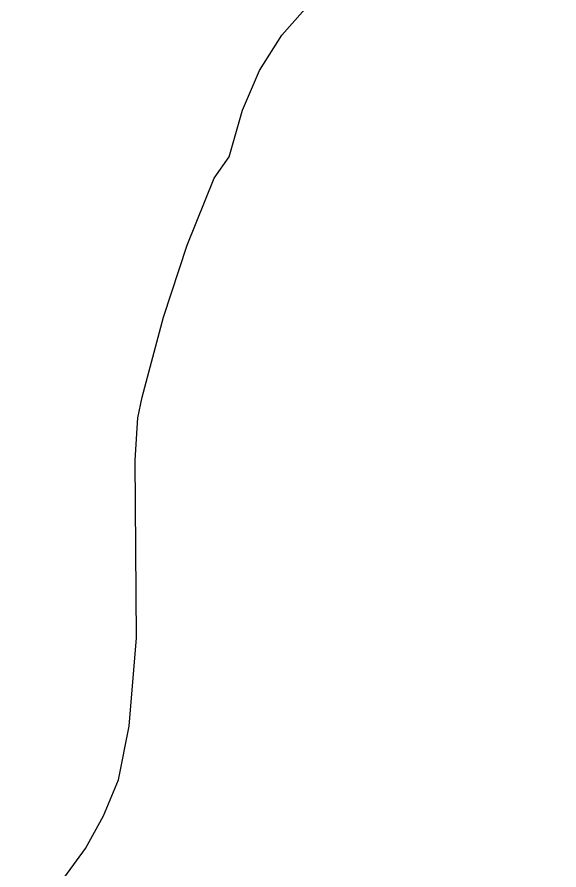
# Model space of a CAD drawing. Header units: inches. Extents: x 653559 to 669309, y 7245317 to 7256454.
# Drawn here: x 663848.4 to 663954.3, y 7251246.9 to 7251413.5 of the extents above; entities that cross this region are included whole.
import ezdxf

# ---------------------------------------------------------------- set-up
doc = ezdxf.new("R2010")
doc.units = ezdxf.units.IN
doc.header["$MEASUREMENT"] = 0
doc.layers.add('Cauce', color=5, linetype='Continuous')
doc.layers.add('Perimetral', color=190, linetype='Continuous')

msp = doc.modelspace()

# ---------------------------------------------------------------- linework, layer by layer
at = {"layer": 'Cauce', "color": 160}
msp.add_polyline3d([(663848.36, 7251232.78, 0), (663861.73, 7251251.09, 0), (663865.28, 7251257.46, 0), (663868.16, 7251264.5, 0), (663870.3, 7251274.96, 0), (663871.68, 7251292.24, 0), (663871.43, 7251326.97, 0), (663871.96, 7251335.22, 0), (663872.84, 7251339.24, 0), (663877.01, 7251354.91, 0), (663881.62, 7251368.98, 0), (663886.87, 7251382.04, 0), (663889.8, 7251386.24, 0), (663892.45, 7251395.37, 0), (663895.74, 7251403.12, 0), (663900.15, 7251409.99, 0), (663928.95, 7251442.56, 0), (663940.05, 7251457.31, 0), (663955.24, 7251480.68, 0)], dxfattribs=at)
at = {"layer": 'Perimetral', "color": 200}
msp.add_polyline3d([(663848.36, 7251232.78, 0), (663861.73, 7251251.09, 0), (663865.28, 7251257.46, 0), (663868.16, 7251264.5, 0), (663870.3, 7251274.96, 0), (663871.68, 7251292.24, 0), (663871.43, 7251326.97, 0), (663871.96, 7251335.22, 0), (663872.84, 7251339.24, 0), (663877.01, 7251354.91, 0), (663881.62, 7251368.98, 0), (663886.87, 7251382.04, 0), (663889.8, 7251386.24, 0), (663892.45, 7251395.37, 0), (663895.74, 7251403.12, 0), (663900.15, 7251409.99, 0), (663928.95, 7251442.56, 0), (663933.41, 7251448.49, 0), (663940.05, 7251457.31, 0), (663955.24, 7251480.68, 0)], dxfattribs=at)

doc.saveas('drawing.dxf')
